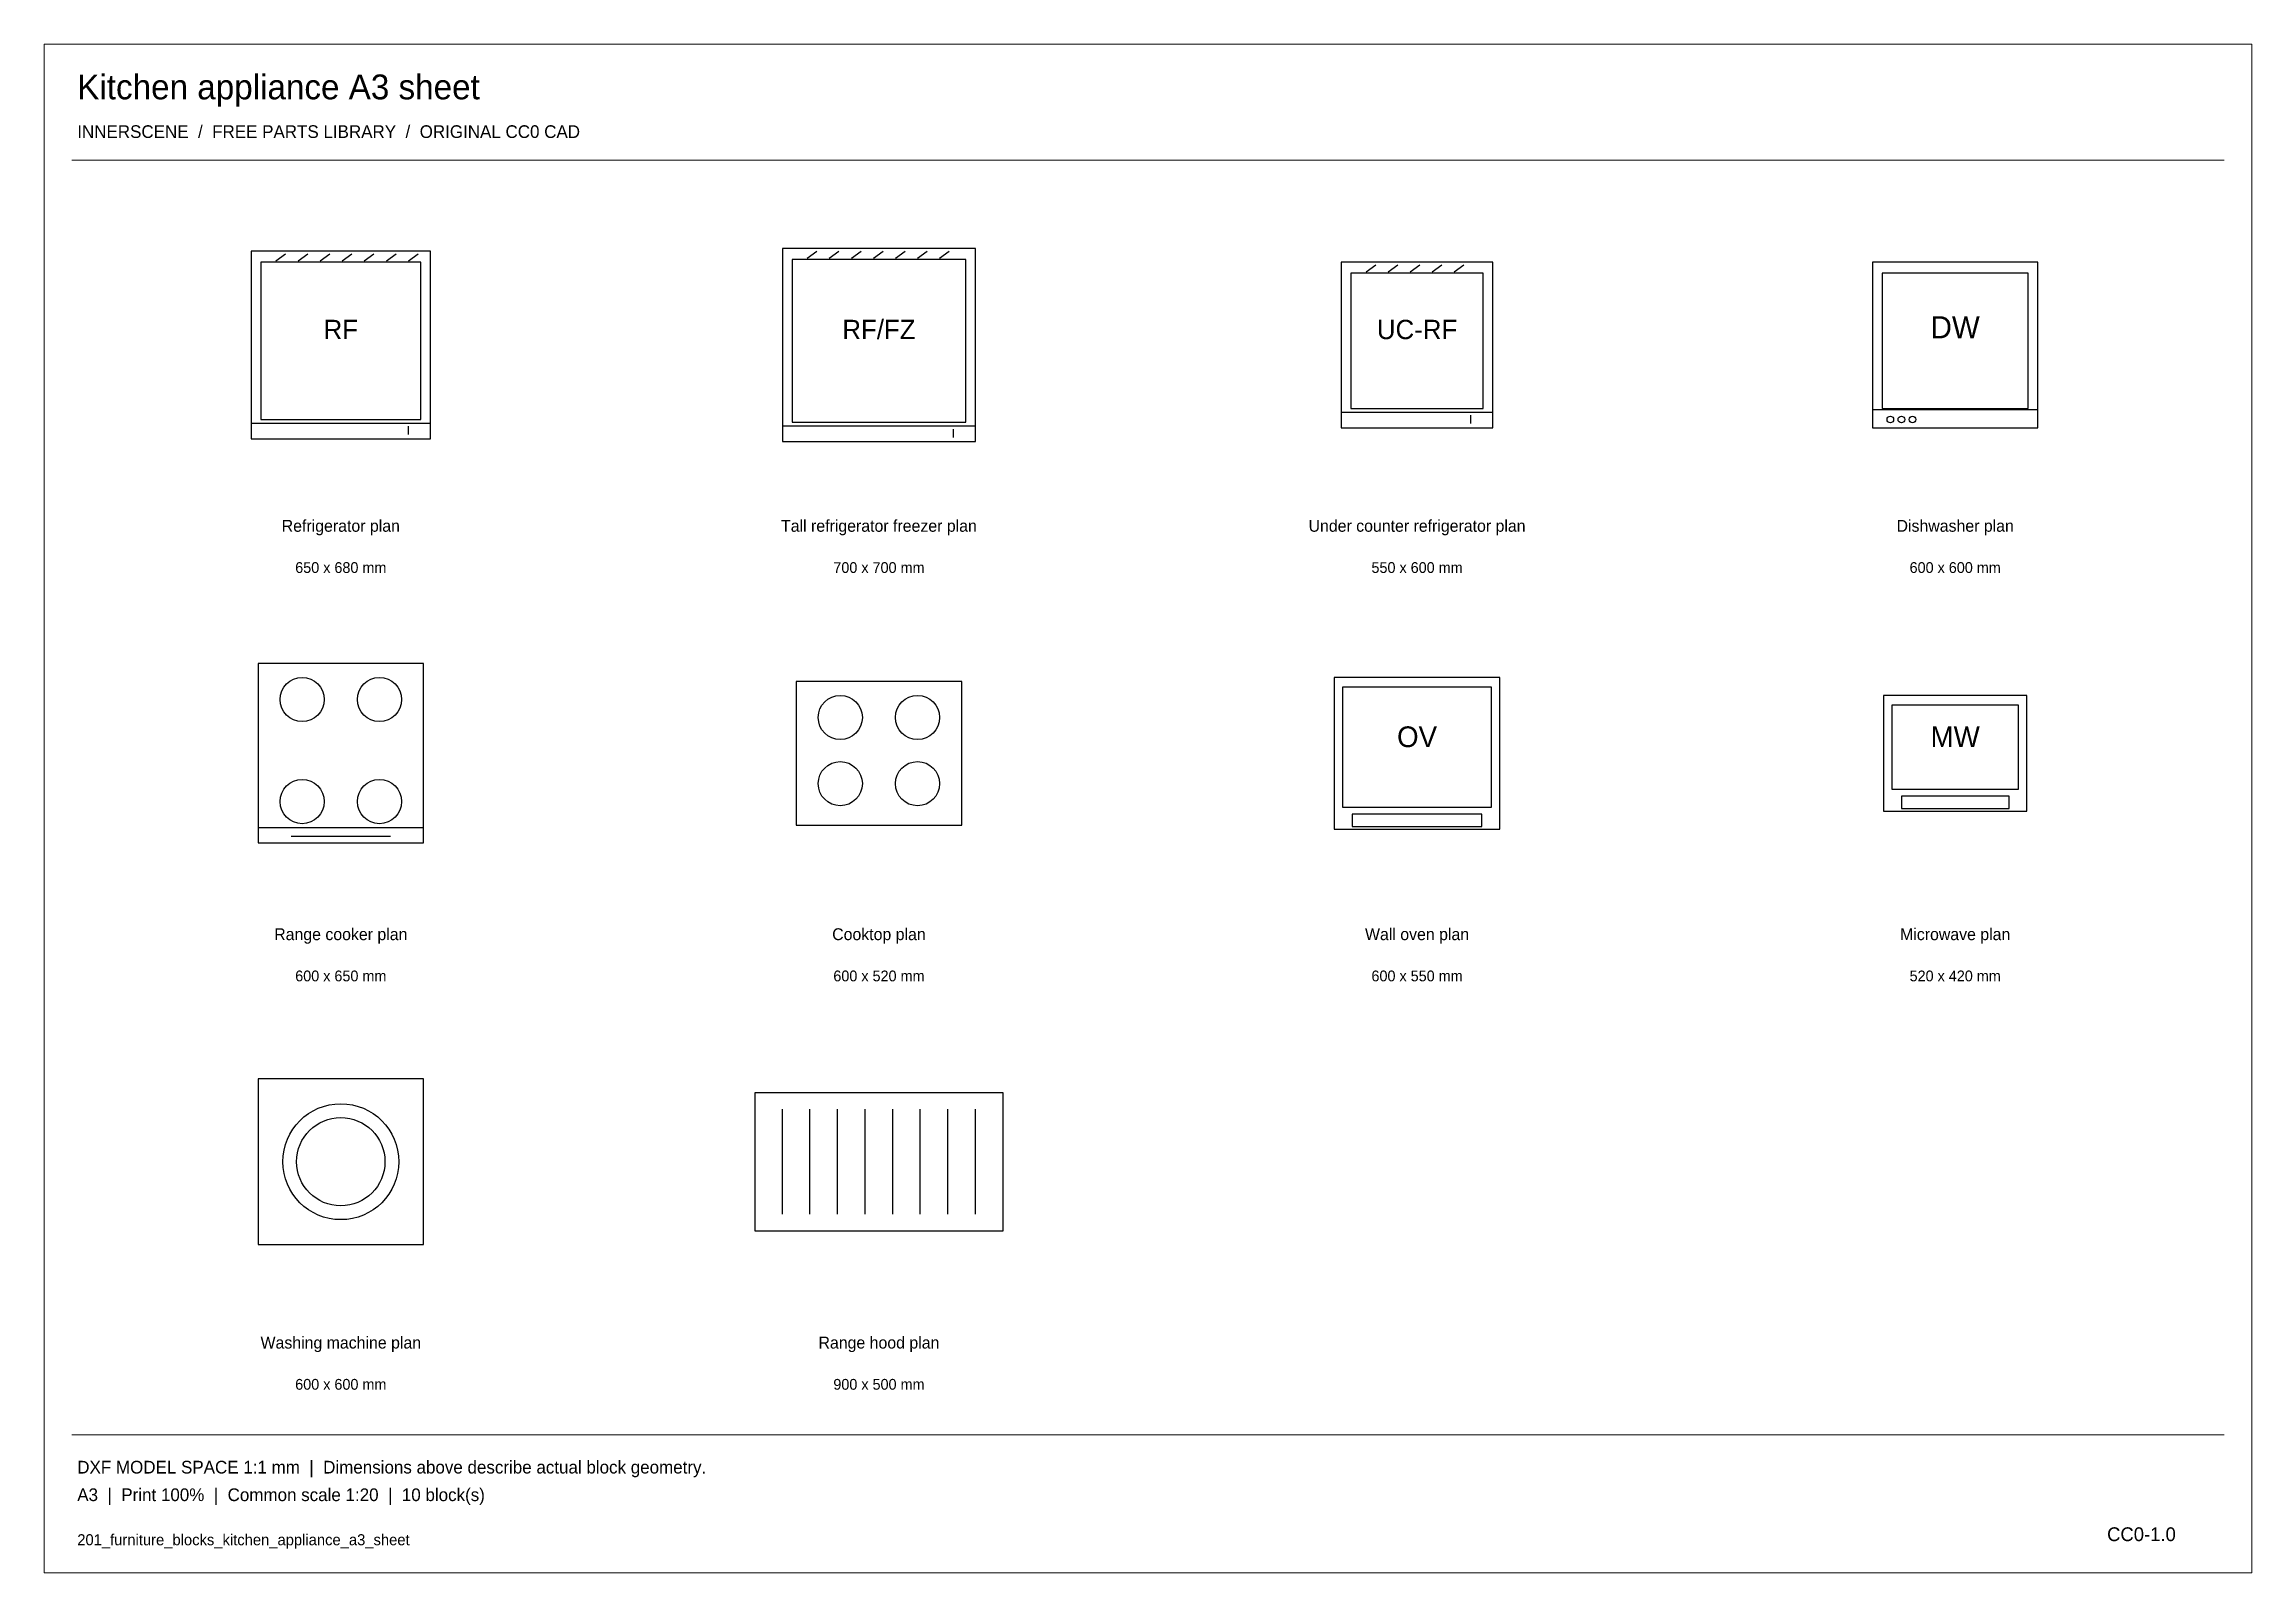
# Model space of a CAD drawing. Header units: millimetres. Extents: x 200 to 8200, y 200 to 5740.
import ezdxf
from ezdxf.enums import TextEntityAlignment as Align

# ---------------------------------------------------------------- set-up
doc = ezdxf.new("R2010")
doc.units = ezdxf.units.MM
for name, color, linetype, lineweight, true_color in [('A-ANNO-TEXT', 7, 'Continuous', 13, 0x263b49), ('A-EQPM', 7, 'Continuous', 25, 0x476e82), ('A-SHEET', 7, 'Continuous', 18, 0x8196a2)]:
    doc.layers.add(name, color=color, linetype=linetype, lineweight=lineweight, true_color=true_color)

# ---------------------------------------------------------------- blocks, each defined once
blk = doc.blocks.new('201_FURNITURE_BLOCKS_KITCHEN_APPLIANCE_A3_SHEET')
at = {"layer": 'A-EQPM'}
for points in [[(950, 4310), (1600, 4310), (1600, 4990), (950, 4990)], [(2875, 4300), (3575, 4300), (3575, 5000), (2875, 5000)], [(2910, 4370), (3540, 4370), (3540, 4960), (2910, 4960)], [(985, 4380), (1565, 4380), (1565, 4950), (985, 4950)], [(4900, 4350), (5450, 4350), (5450, 4950), (4900, 4950)], [(4935, 4420), (5415, 4420), (5415, 4910), (4935, 4910)], [(6825, 4350), (7425, 4350), (7425, 4950), (6825, 4950)], [(6860, 4420), (7390, 4420), (7390, 4910), (6860, 4910)], [(4900, 4350), (5450, 4350), (5450, 4405), (4900, 4405)], [(6825, 4350), (7425, 4350), (7425, 4415), (6825, 4415)], [(950, 4310), (1600, 4310), (1600, 4365), (950, 4365)], [(2875, 4300), (3575, 4300), (3575, 4355), (2875, 4355)], [(975, 2845), (1575, 2845), (1575, 3495), (975, 3495)], [(4875, 2895), (5475, 2895), (5475, 3445), (4875, 3445)], [(2925, 2910), (3525, 2910), (3525, 3430), (2925, 3430)], [(4905, 2975), (5445, 2975), (5445, 3410), (4905, 3410)], [(6865, 2960), (7385, 2960), (7385, 3380), (6865, 3380)], [(6895, 3040), (7355, 3040), (7355, 3345), (6895, 3345)], [(6930, 2970), (7320, 2970), (7320, 3015), (6930, 3015)], [(975, 2845), (1575, 2845), (1575, 2900), (975, 2900)], [(4940, 2905), (5410, 2905), (5410, 2950), (4940, 2950)], [(975, 1390), (1575, 1390), (1575, 1990), (975, 1990)], [(2775, 1440), (3675, 1440), (3675, 1940), (2775, 1940)]]:
    blk.add_lwpolyline(points, close=True, dxfattribs=at)
for points in [[(1040, 4955), (1075, 4980)], [(1120, 4955), (1155, 4980)], [(1200, 4955), (1235, 4980)], [(1280, 4955), (1315, 4980)], [(1360, 4955), (1395, 4980)], [(1440, 4955), (1475, 4980)], [(1520, 4955), (1555, 4980)], [(2965, 4965), (3000, 4990)], [(3045, 4965), (3080, 4990)], [(3125, 4965), (3160, 4990)], [(3205, 4965), (3240, 4990)], [(3285, 4965), (3320, 4990)], [(3365, 4965), (3400, 4990)], [(3445, 4965), (3480, 4990)], [(4990, 4915), (5025, 4940)], [(5070, 4915), (5105, 4940)], [(5150, 4915), (5185, 4940)], [(5230, 4915), (5265, 4940)], [(5310, 4915), (5345, 4940)], [(1520, 4325), (1520, 4355)], [(3495, 4315), (3495, 4345)], [(5370, 4365), (5370, 4395)], [(1095, 2870), (1455, 2870)], [(2875, 1500), (2875, 1880)], [(2975, 1500), (2975, 1880)], [(3075, 1500), (3075, 1880)], [(3175, 1500), (3175, 1880)], [(3275, 1500), (3275, 1880)], [(3375, 1500), (3375, 1880)], [(3475, 1500), (3475, 1880)], [(3575, 1500), (3575, 1880)]]:
    blk.add_lwpolyline(points, dxfattribs=at)
for centre, radius in [((6890, 4380), 12), ((6930, 4380), 12), ((6970, 4380), 12), ((1135, 3365), 80), ((1415, 3365), 80), ((3085, 3300), 80), ((3365, 3300), 80), ((3085, 3060), 80), ((3365, 3060), 80), ((1135, 2995), 80), ((1415, 2995), 80), ((1275, 1690), 210), ((1275, 1690), 160)]:
    blk.add_circle(centre, radius, dxfattribs=at)
at = {"layer": 'A-SHEET'}
blk.add_lwpolyline([(200, 200), (8200, 200), (8200, 5740), (200, 5740)], close=True, dxfattribs=at)
for points in [[(300, 5320), (8100, 5320)], [(300, 700), (8100, 700)]]:
    blk.add_lwpolyline(points, dxfattribs=at)
at = {"layer": 'A-ANNO-TEXT'}
for s, height, p in [('Kitchen appliance A3 sheet', 90, (320, 5540)), ('INNERSCENE  /  FREE PARTS LIBRARY  /  ORIGINAL CC0 CAD', 46, (320, 5400)), ('DXF MODEL SPACE 1:1 mm  |  Dimensions above describe actual block geometry.', 46, (320, 560)), ('A3  |  Print 100%  |  Common scale 1:20  |  10 block(s)', 46, (320, 460)), ('201_furniture_blocks_kitchen_appliance_a3_sheet', 40, (320, 300))]:
    blk.add_text(s, height=height, dxfattribs=at).set_placement(p)
for s, height, p in [('Refrigerator plan', 43, (1275, 3960)), ('Tall refrigerator freezer plan', 43, (3225, 3960)), ('Under counter refrigerator plan', 43, (5175, 3960)), ('Dishwasher plan', 43, (7125, 3960)), ('650 x 680 mm', 39, (1275, 3812)), ('700 x 700 mm', 39, (3225, 3812)), ('550 x 600 mm', 39, (5175, 3812)), ('600 x 600 mm', 39, (7125, 3812)), ('Range cooker plan', 43, (1275, 2480)), ('Cooktop plan', 43, (3225, 2480)), ('Wall oven plan', 43, (5175, 2480)), ('Microwave plan', 43, (7125, 2480)), ('600 x 650 mm', 39, (1275, 2332)), ('600 x 520 mm', 39, (3225, 2332)), ('600 x 550 mm', 39, (5175, 2332)), ('520 x 420 mm', 39, (7125, 2332)), ('Washing machine plan', 43, (1275, 1000)), ('Range hood plan', 43, (3225, 1000)), ('600 x 600 mm', 39, (1275, 852)), ('900 x 500 mm', 39, (3225, 852)), ('CC0-1.0', 50, (7800, 300))]:
    blk.add_text(s, height=height, dxfattribs=at).set_placement(p, align=Align.BOTTOM_CENTER)
at = {"layer": 'A-EQPM'}
for s, height, p in [('RF', 70, (1275, 4650)), ('RF/FZ', 70, (3225, 4650)), ('UC-RF', 70, (5175, 4650)), ('DW', 80, (7125, 4650)), ('OV', 75, (5175, 3170)), ('MW', 75, (7125, 3170))]:
    blk.add_text(s, height=height, dxfattribs=at).set_placement(p, align=Align.BOTTOM_CENTER)

msp = doc.modelspace()

# ---------------------------------------------------------------- block references
msp.add_blockref('201_FURNITURE_BLOCKS_KITCHEN_APPLIANCE_A3_SHEET', (0, 0))

doc.saveas('drawing.dxf')
